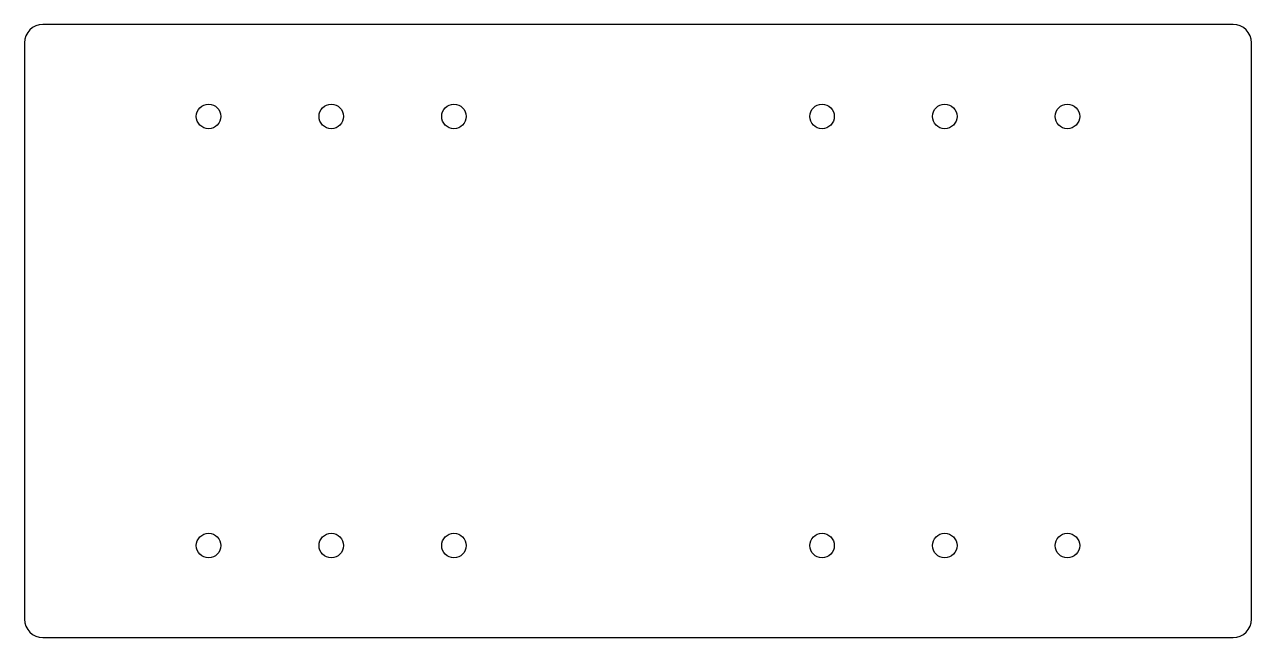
# Model space of a CAD drawing. Extents: x 0 to 200, y 0 to 100.
import ezdxf

# ---------------------------------------------------------------- set-up
doc = ezdxf.new("R2010")
doc.units = 0
doc.layers.add('b_Part_100x200_001_', color=7, linetype='CONTINUOUS')

msp = doc.modelspace()

# ---------------------------------------------------------------- linework, layer by layer
at = {"layer": 'b_Part_100x200_001_'}
for p, q in [((197, 100), (3, 100)), ((197, 100, 10), (3, 100, 10)), ((3, 100), (3, 100, 10)), ((197, 100), (3, 100)), ((3, 100), (3, 100, 10)), ((197, 100, 10), (3, 100, 10)), ((197, 100), (197, 100, 10)), ((197, 100), (197, 100, 10)), ((0, 97), (0, 3)), ((0, 97, 10), (0, 3, 10)), ((0, 97), (0, 3)), ((0, 97), (0, 97, 10)), ((0, 97, 10), (0, 3, 10)), ((0, 97), (0, 97, 10)), ((200, 3), (200, 97)), ((200, 3, 10), (200, 97, 10)), ((200, 3), (200, 97)), ((200, 97), (200, 97, 10)), ((200, 3, 10), (200, 97, 10)), ((200, 97), (200, 97, 10)), ((32, 85), (32, 85, 10)), ((32, 85), (32, 85, 10)), ((52, 85), (52, 85, 10)), ((52, 85), (52, 85, 10)), ((72, 85), (72, 85, 10)), ((72, 85), (72, 85, 10)), ((132, 85), (132, 85, 10)), ((132, 85), (132, 85, 10)), ((152, 85), (152, 85, 10)), ((152, 85), (152, 85, 10)), ((172, 85), (172, 85, 10)), ((172, 85), (172, 85, 10)), ((32, 15), (32, 15, 10)), ((32, 15), (32, 15, 10)), ((52, 15), (52, 15, 10)), ((52, 15), (52, 15, 10)), ((72, 15), (72, 15, 10)), ((72, 15), (72, 15, 10)), ((132, 15), (132, 15, 10)), ((132, 15), (132, 15, 10)), ((152, 15), (152, 15, 10)), ((152, 15), (152, 15, 10)), ((172, 15), (172, 15, 10)), ((172, 15), (172, 15, 10)), ((0, 3), (0, 3, 10)), ((0, 3), (0, 3, 10)), ((200, 3), (200, 3, 10)), ((200, 3), (200, 3, 10)), ((3, 0), (197, 0)), ((3, 0), (3, 0, 10)), ((3, 0, 10), (197, 0, 10)), ((3, 0), (197, 0)), ((3, 0), (3, 0, 10)), ((3, 0, 10), (197, 0, 10)), ((197, 0), (197, 0, 10)), ((197, 0), (197, 0, 10))]:
    msp.add_line(p, q, dxfattribs=at)
for centre in [(30, 85), (30, 85), (30, 85), (30, 85), (50, 85), (50, 85), (50, 85), (50, 85), (70, 85), (70, 85), (70, 85), (70, 85), (130, 85), (130, 85), (130, 85), (130, 85), (150, 85), (150, 85), (150, 85), (150, 85), (170, 85), (170, 85), (170, 85), (170, 85), (30, 15), (30, 15), (30, 15), (30, 15), (50, 15), (50, 15), (50, 15), (50, 15), (70, 15), (70, 15), (70, 15), (70, 15), (130, 15), (130, 15), (130, 15), (130, 15), (150, 15), (150, 15), (150, 15), (150, 15), (170, 15), (170, 15), (170, 15), (170, 15)]:
    msp.add_circle(centre, 2, dxfattribs=at)
for centre, start, end in [((3, 97), 90, 180), ((3, 97, 10), 90, 180), ((3, 97), 90, 180), ((3, 97, 10), 90, 180), ((197, 97), 0, 90), ((197, 97, 10), 0, 90), ((197, 97), 0, 90), ((197, 97, 10), 0, 90), ((3, 3), 180, -90), ((3, 3), 180, -90), ((3, 3, 10), 180, -90), ((3, 3, 10), 180, -90), ((197, 3), -90, 0), ((197, 3), -90, 0), ((197, 3, 10), -90, 0), ((197, 3, 10), -90, 0)]:
    msp.add_arc(centre, 3, start, end, dxfattribs=at)

doc.saveas('drawing.dxf')
